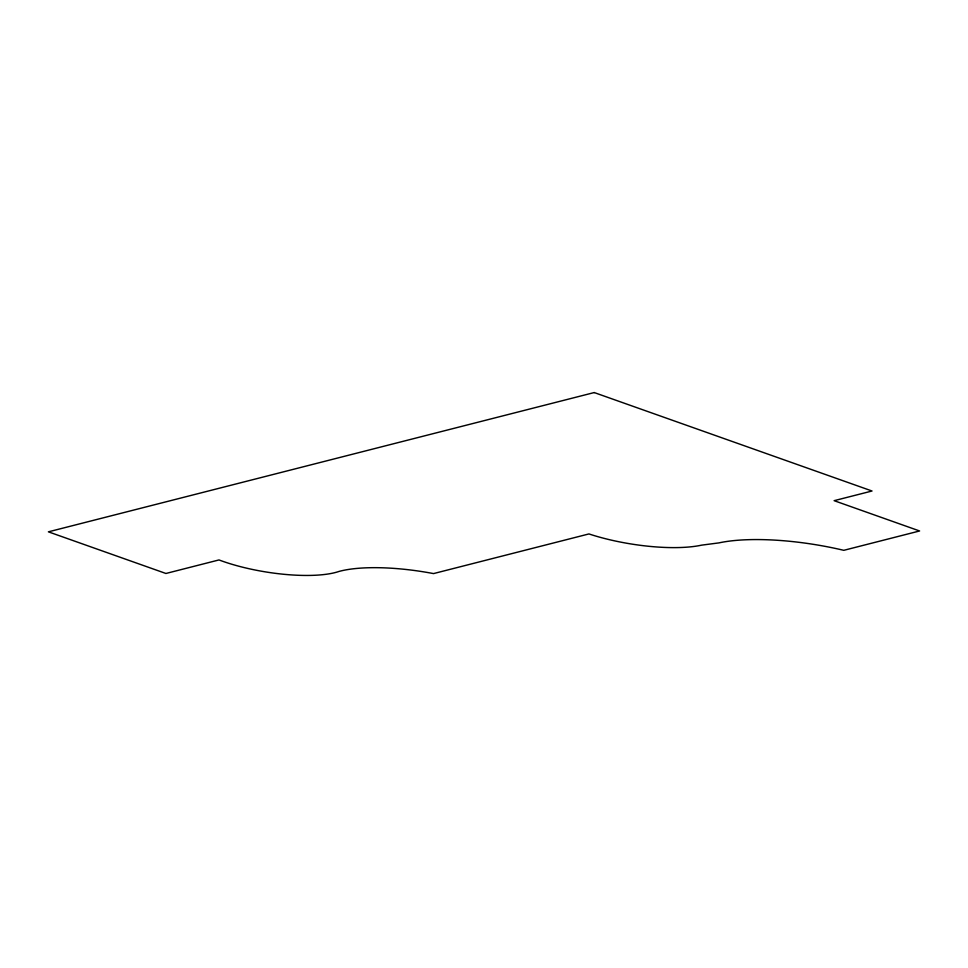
<?xml version="1.0" encoding="UTF-8"?>
<svg xmlns="http://www.w3.org/2000/svg" width="968" height="968" viewBox="0 0 968 968"><rect width="100%" height="100%" fill="white"/><g stroke="black" fill="none" stroke-linecap="round" stroke-linejoin="round"><path stroke-width="1.45" d="M594.219 392.56L48.4 531.831L165.927 573.479L218.998 559.94A82.026 23.026 9.3 0 0 338.969 571.447A99.268 27.866 9.3 0 1 433.531 573.588L588.943 533.937A86.757 24.345 9.3 0 0 701.606 545.153L718.921 542.891A117.612 33.009 9.3 0 1 843.793 550.32L919.6 530.972L834.126 500.674L872.023 491.006L594.219 392.56"/></g></svg>
